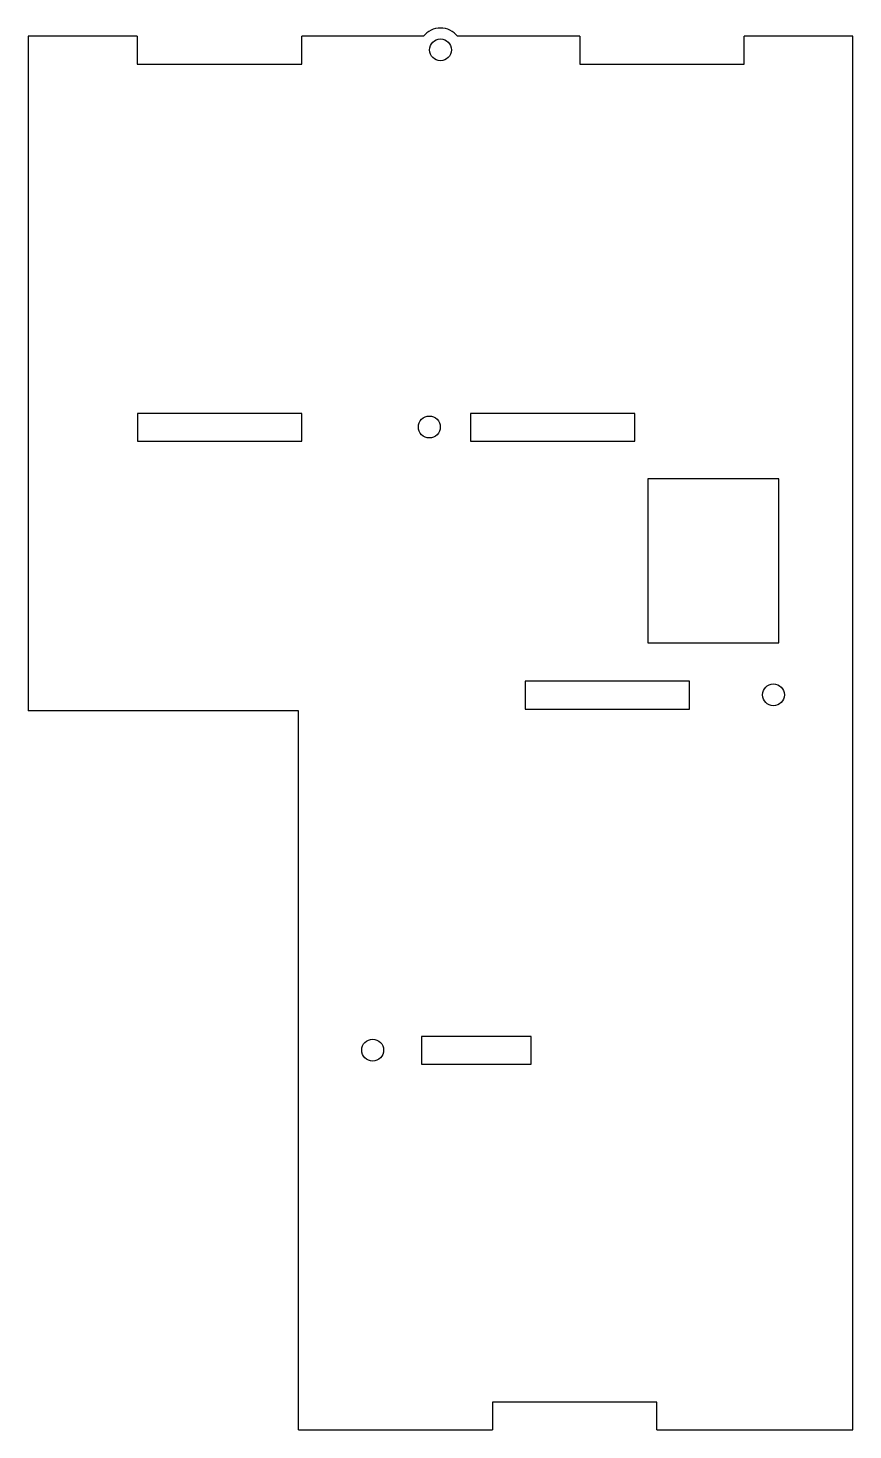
# Model space of a CAD drawing. Header units: millimetres. Extents: x -76 to 76, y -128 to 129.
import ezdxf

# ---------------------------------------------------------------- set-up
doc = ezdxf.new("R2010")
doc.units = ezdxf.units.MM

msp = doc.modelspace()

# ---------------------------------------------------------------- linework, layer by layer
at = {"color": 7, "linetype": 'Continuous', "lineweight": 25}
for p, q in [((-55.5, 127.5), (-75.5, 127.5)), ((-75.5, 127.5), (-75.5, 4.08)), ((-55.5, 127.5), (-55.5, 122.4)), ((-25.4, 122.4), (-25.4, 127.5)), ((-3.12, 127.5), (-25.4, 127.5)), ((25.5, 127.5), (3.12, 127.5)), ((25.5, 127.5), (25.5, 122.4)), ((55.6, 122.4), (55.6, 127.5)), ((75.5, 127.5), (55.6, 127.5)), ((75.5, -127.5), (75.5, 127.5)), ((-55.5, 122.4), (-25.4, 122.4)), ((25.5, 122.4), (55.6, 122.4)), ((-25.39, 58.5), (-55.49, 58.5)), ((-55.49, 58.5), (-55.49, 53.4)), ((-25.39, 53.4), (-25.39, 58.5)), ((35.6, 58.5), (5.5, 58.5)), ((5.5, 58.5), (5.5, 53.4)), ((35.6, 53.4), (35.6, 58.5)), ((-55.49, 53.4), (-25.39, 53.4)), ((5.5, 53.4), (35.6, 53.4)), ((61.94, 46.5), (37.94, 46.5)), ((37.94, 46.5), (37.94, 16.5)), ((61.94, 16.5), (61.94, 46.5)), ((37.94, 16.5), (61.94, 16.5)), ((45.6, 9.5), (15.5, 9.5)), ((15.5, 9.5), (15.5, 4.4)), ((45.6, 4.4), (45.6, 9.5)), ((-26.01, 4.08), (-75.5, 4.08)), ((-26.01, -127.5), (-26.01, 4.08)), ((15.5, 4.4), (45.6, 4.4)), ((16.6, -55.5), (-3.5, -55.5)), ((-3.5, -55.5), (-3.5, -60.6)), ((16.6, -60.6), (16.6, -55.5)), ((-3.5, -60.6), (16.6, -60.6)), ((39.6, -122.4), (9.5, -122.4)), ((9.5, -122.4), (9.5, -127.5)), ((39.6, -127.5), (39.6, -122.4)), ((-26.01, -127.5), (9.5, -127.5)), ((39.6, -127.5), (75.5, -127.5))]:
    msp.add_line(p, q, dxfattribs=at)
for centre in [(0, 125), (-2.05, 56), (60.94, 7), (-12.41, -58)]:
    msp.add_circle(centre, 2, dxfattribs=at)
msp.add_arc((0, 125), 4, 38.6822, 141.3178, dxfattribs=at)

doc.saveas('drawing.dxf')
